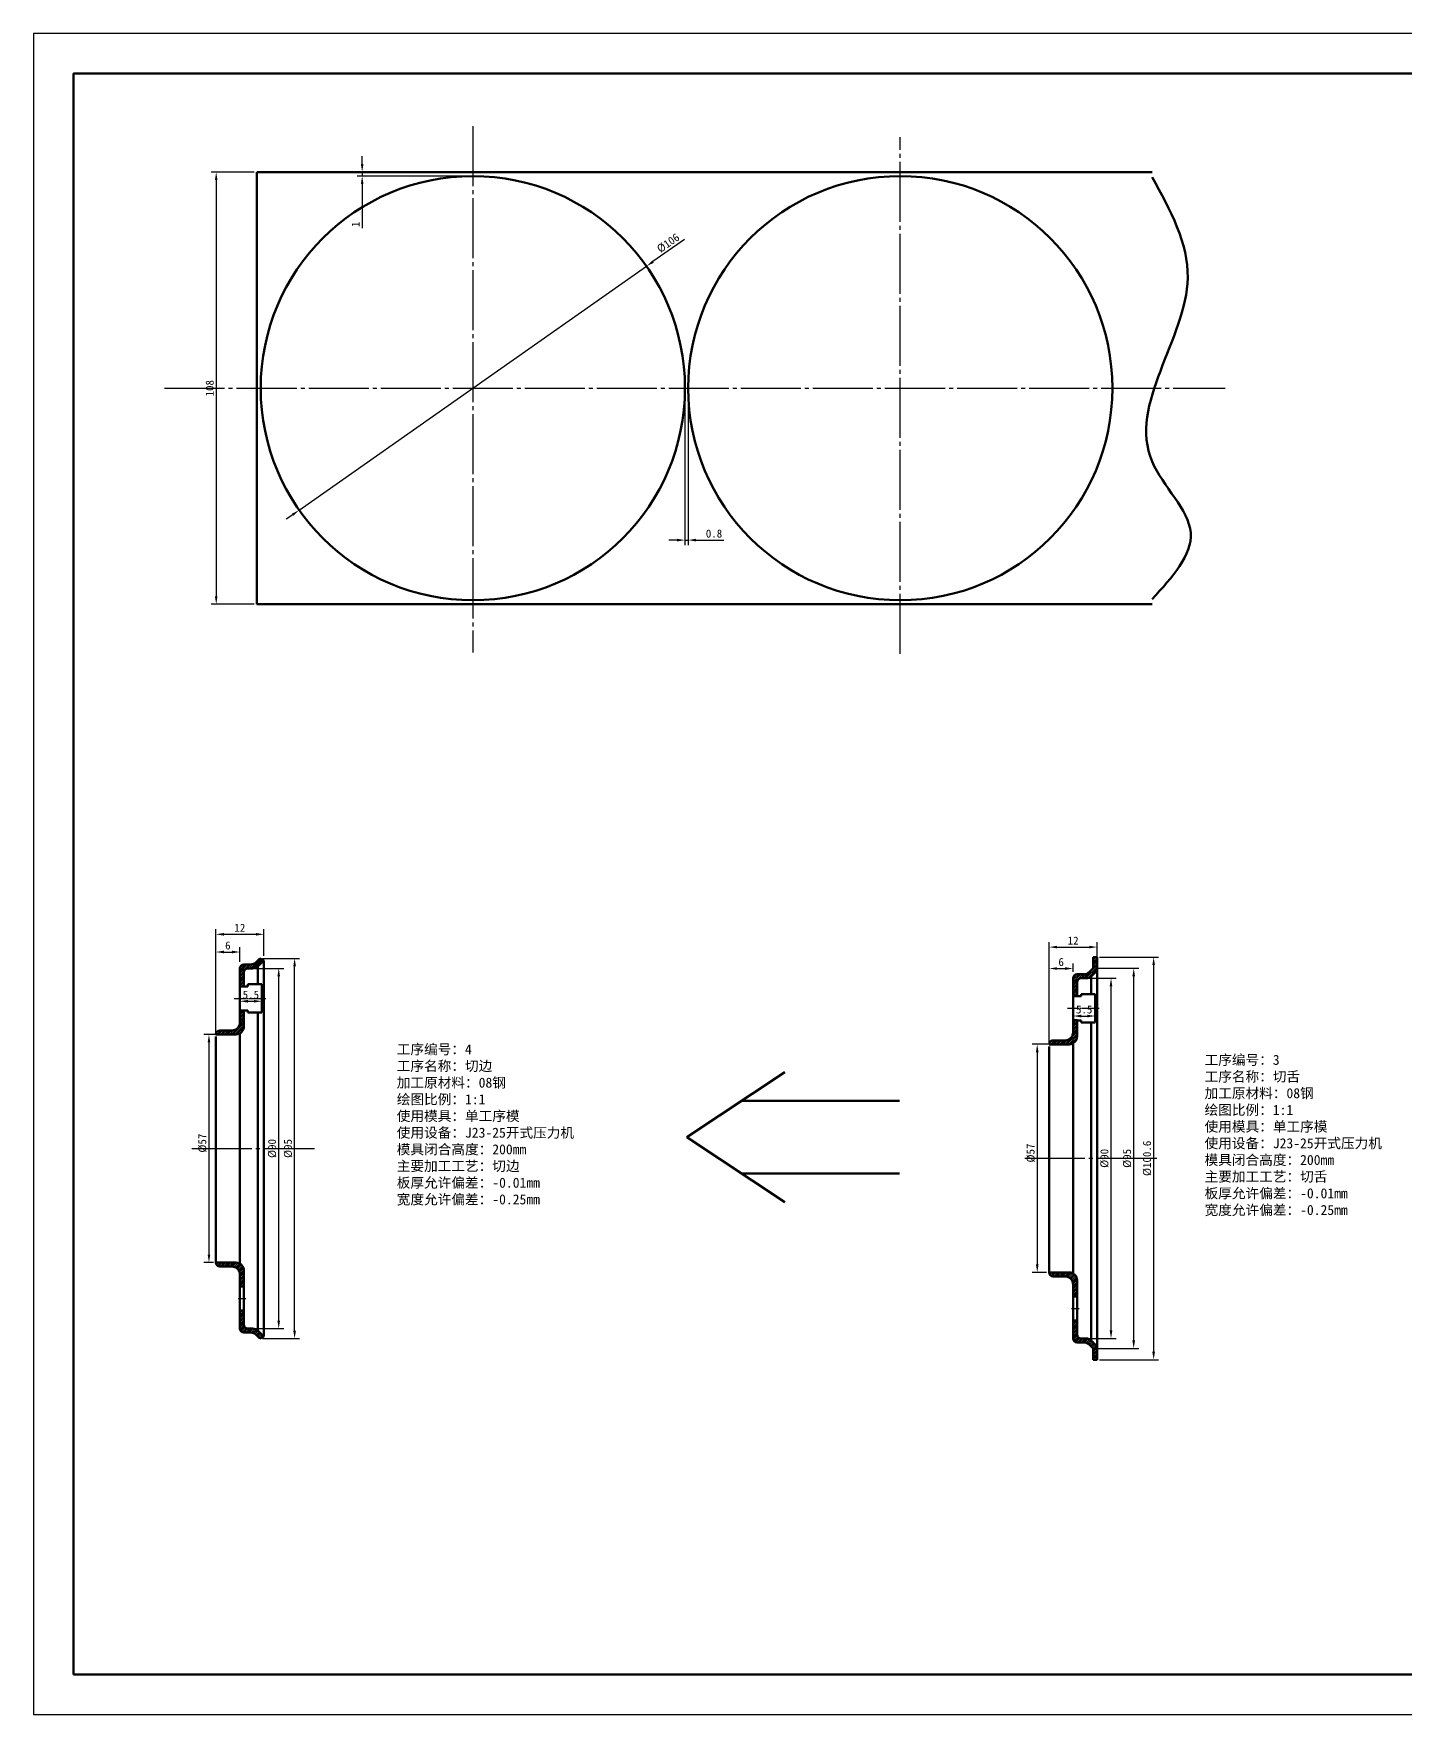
# Model space of a CAD drawing. Header units: millimetres. Extents: x 1018 to 1612, y 100 to 520.
# Drawn here: x 1018.4 to 1361.1, y 99.9 to 519.9 of the extents above; entities that cross this region are included whole.
import ezdxf
from ezdxf.enums import TextEntityAlignment as Align

# ---------------------------------------------------------------- set-up
doc = ezdxf.new("R2010")
doc.units = ezdxf.units.MM
doc.linetypes.add('点画线', pattern=[18, 15, -1, 1, -1])
for name, color, linetype in [('剖面线', 3, 'Continuous'), ('尺寸标注 @ 1', 6, 'Continuous'), ('文字', 7, 'Continuous'), ('标注', 3, 'Continuous'), ('点画线', 1, '点画线')]:
    doc.layers.add(name, color=color, linetype=linetype)
doc.layers.add('粗实线', color=7, linetype='Continuous', lineweight=50)
doc.layers.add('辅助线', color=4, linetype='Continuous', plot=False)
doc.styles.add('数字直体', font='isocp.shx')
doc.styles.add('汉字长仿宋体', font='hyswlongfangsong.ttf', dxfattribs={"width": 0.67})
doc.dimstyles.new('ISO-25', dxfattribs={"dimtxt": 2.5, "dimasz": 2.5, "dimexe": 1.25, "dimexo": 0.625, "dimtad": 1, "dimdsep": 46, "dimtxsty": 'Standard', "dimcen": 2.5, "dimadec": 0, "dimazin": 0, "dimtfac": 1, "dimtmove": 0, "dimatfit": 3, "dimfxl": 1, "dimarcsym": 0})

# ---------------------------------------------------------------- blocks, each defined once
blk = doc.blocks.new('不装订A2(带注释性)')
at = {"layer": '粗实线'}
blk.add_lwpolyline([(-574, 0), (0, 0), (0, 400), (-574, 400)], close=True, dxfattribs=at)
at = {"layer": '辅助线'}
blk.add_lwpolyline([(-584, -10), (10, -10), (10, 410), (-584, 410)], close=True, dxfattribs=at)
at = {"layer": '文字', "style": '汉字长仿宋体', "width": 0.67}
for tag, height, p in [('单位名称', 7, (-25, 47)), ('图名', 7, (-25, 28)), ('设计者', 3.5, (-162, 24.46)), ('标准化', 3.5, (-122, 24.46)), ('审核者', 3.5, (-162, 10.46)), ('质量', 3.5, (-68, 13.5)), ('工艺者', 3.5, (-162, 3.54)), ('批准者', 3.5, (-122, 3.54))]:
    blk.add_attdef(tag, text='', height=height, dxfattribs=at).set_placement(p, align=Align.MIDDLE)
at = {"layer": '文字', "style": '数字直体'}
for tag, height, p in [('45', 5, (-75, 42)), ('16.10.10', 3.5, (-148, 24.5)), ('16.10.10', 3.5, (-108, 24.5)), ('1:1', 3.5, (-56, 13.5)), ('16.10.10', 3.5, (-148, 10.5)), ('001', 5, (-25, 9)), ('16.10.10', 3.5, (-148, 3.5)), ('16.10.10', 3.5, (-108, 3.57)), ('1', 3.5, (-87.01, 4.2)), ('1', 3.5, (-63.1, 4.31))]:
    blk.add_attdef(tag, text='', height=height, dxfattribs=at).set_placement(p, align=Align.MIDDLE)
blk = doc.blocks.new('*D2')
at = {"layer": 'Defpoints', "color": 0, "transparency": 16777216}
for p in [(1074.12, 485.25), (1064, 377.25), (1074.12, 377.25)]:
    blk.add_point(p, dxfattribs=at)
at = {"layer": '标注', "color": 0, "lineweight": -2, "transparency": 16777216}
for p, q in [((1073.49, 485.25), (1062.75, 485.25)), ((1064, 483.25), (1064, 379.25)), ((1073.49, 377.25), (1062.75, 377.25))]:
    blk.add_line(p, q, dxfattribs=at)
at = {"layer": '标注', "color": 0, "transparency": 16777216}
for points in [[(1063.67, 483.25), (1064.33, 483.25), (1064, 485.25)], [(1063.67, 379.25), (1064.33, 379.25), (1064, 377.25)]]:
    blk.add_solid(points, dxfattribs=at)
at = {"layer": '标注', "color": 0, "transparency": 16777216, "insert": (1062.38, 431.25), "char_height": 2, "attachment_point": 5, "rotation": 90}
blk.add_mtext('108', dxfattribs=at)
blk = doc.blocks.new('*D3')
at = {"layer": 'Defpoints', "color": 0, "transparency": 16777216}
for p in [(1100.47, 484.25), (1128.12, 485.25), (1128.12, 484.25)]:
    blk.add_point(p, dxfattribs=at)
at = {"layer": '标注', "color": 0, "lineweight": -2, "transparency": 16777216}
for p, q in [((1100.47, 487.25), (1100.47, 489.25)), ((1127.49, 485.25), (1099.22, 485.25)), ((1127.49, 484.25), (1099.22, 484.25)), ((1100.47, 485.25), (1100.47, 484.25)), ((1100.47, 482.25), (1100.47, 471.21))]:
    blk.add_line(p, q, dxfattribs=at)
at = {"layer": '标注', "color": 0, "transparency": 16777216}
for points in [[(1100.14, 487.25), (1100.8, 487.25), (1100.47, 485.25)], [(1100.14, 482.25), (1100.8, 482.25), (1100.47, 484.25)]]:
    blk.add_solid(points, dxfattribs=at)
at = {"layer": '标注', "color": 0, "transparency": 16777216, "insert": (1098.84, 472.17), "char_height": 2, "attachment_point": 5, "rotation": 90}
blk.add_mtext('1', dxfattribs=at)
blk = doc.blocks.new('*D4')
at = {"layer": 'Defpoints', "color": 0, "transparency": 16777216}
for p in [(1171.49, 461.72), (1084.75, 400.79)]:
    blk.add_point(p, dxfattribs=at)
at = {"layer": '标注', "color": 0, "lineweight": -2, "transparency": 16777216}
for p, q in [((1180.97, 468.37), (1173.13, 462.87)), ((1084.75, 400.79), (1171.49, 461.72)), ((1083.11, 399.64), (1081.47, 398.49))]:
    blk.add_line(p, q, dxfattribs=at)
at = {"layer": '标注', "color": 0, "transparency": 16777216}
for points in [[(1172.93, 463.14), (1173.32, 462.59), (1171.49, 461.72)], [(1082.92, 399.91), (1083.3, 399.37), (1084.75, 400.79)]]:
    blk.add_solid(points, dxfattribs=at)
at = {"layer": '标注', "color": 0, "transparency": 16777216, "insert": (1176.93, 467.52), "char_height": 2, "attachment_point": 5, "rotation": 35.0831}
blk.add_mtext('%%C106', dxfattribs=at)
blk = doc.blocks.new('*D5')
at = {"layer": 'Defpoints', "color": 0, "transparency": 16777216}
for p in [(1181.12, 431.25), (1181.92, 431.25), (1181.92, 393.29)]:
    blk.add_point(p, dxfattribs=at)
at = {"layer": '标注', "color": 0, "lineweight": -2, "transparency": 16777216}
for p, q in [((1181.12, 430.63), (1181.12, 392.04)), ((1181.92, 430.63), (1181.92, 392.04)), ((1179.12, 393.29), (1177.12, 393.29)), ((1181.12, 393.29), (1181.92, 393.29)), ((1183.92, 393.29), (1190.84, 393.29))]:
    blk.add_line(p, q, dxfattribs=at)
at = {"layer": '标注', "color": 0, "transparency": 16777216}
for points in [[(1179.12, 393.62), (1179.12, 392.95), (1181.12, 393.29)], [(1183.92, 393.62), (1183.92, 392.95), (1181.92, 393.29)]]:
    blk.add_solid(points, dxfattribs=at)
at = {"layer": '标注', "color": 0, "transparency": 16777216, "insert": (1188.38, 394.91), "char_height": 2, "attachment_point": 5}
blk.add_mtext('0.8', dxfattribs=at)
blk = doc.blocks.new('*D12')
at = {"layer": 'Defpoints', "color": 0, "transparency": 16777216}
for p in [(1273.12, 267.29), (1269.14, 210.29), (1272.12, 210.29)]:
    blk.add_point(p, dxfattribs=at)
at = {"layer": '标注', "color": 0, "lineweight": -2, "transparency": 16777216}
for p, q in [((1272.49, 267.29), (1267.89, 267.29)), ((1269.14, 265.29), (1269.14, 212.29)), ((1271.49, 210.29), (1267.89, 210.29))]:
    blk.add_line(p, q, dxfattribs=at)
at = {"layer": '标注', "color": 0, "transparency": 16777216}
for points in [[(1268.81, 265.29), (1269.48, 265.29), (1269.14, 267.29)], [(1268.81, 212.29), (1269.48, 212.29), (1269.14, 210.29)]]:
    blk.add_solid(points, dxfattribs=at)
at = {"layer": '标注', "color": 0, "transparency": 16777216, "insert": (1267.52, 240.12), "char_height": 2, "attachment_point": 5, "rotation": 90}
blk.add_mtext('%%C57', dxfattribs=at)
blk = doc.blocks.new('*D13')
at = {"layer": 'Defpoints', "color": 0, "transparency": 16777216}
for p in [(1284.12, 291.59), (1284.12, 286.29), (1272.12, 266.79)]:
    blk.add_point(p, dxfattribs=at)
at = {"layer": '标注', "color": 0, "lineweight": -2, "transparency": 16777216}
for p, q in [((1272.12, 267.41), (1272.12, 292.84)), ((1274.12, 291.59), (1282.12, 291.59)), ((1284.12, 286.91), (1284.12, 292.84))]:
    blk.add_line(p, q, dxfattribs=at)
at = {"layer": '标注', "color": 0, "transparency": 16777216}
for points in [[(1274.12, 291.92), (1274.12, 291.26), (1272.12, 291.59)], [(1282.12, 291.92), (1282.12, 291.26), (1284.12, 291.59)]]:
    blk.add_solid(points, dxfattribs=at)
at = {"layer": '标注', "color": 0, "transparency": 16777216, "insert": (1278.12, 293.21), "char_height": 2, "attachment_point": 5}
blk.add_mtext('12', dxfattribs=at)
blk = doc.blocks.new('*D14')
at = {"layer": 'Defpoints', "color": 0, "transparency": 16777216}
for p in [(1278.12, 286.23), (1278.12, 284.79), (1272.12, 267.29)]:
    blk.add_point(p, dxfattribs=at)
at = {"layer": '标注', "color": 0, "lineweight": -2, "transparency": 16777216}
for p, q in [((1272.12, 267.91), (1272.12, 287.48)), ((1274.12, 286.23), (1276.12, 286.23)), ((1278.12, 285.41), (1278.12, 287.48))]:
    blk.add_line(p, q, dxfattribs=at)
at = {"layer": '标注', "color": 0, "transparency": 16777216}
for points in [[(1274.12, 286.57), (1274.12, 285.9), (1272.12, 286.23)], [(1276.12, 286.57), (1276.12, 285.9), (1278.12, 286.23)]]:
    blk.add_solid(points, dxfattribs=at)
at = {"layer": '标注', "color": 0, "transparency": 16777216, "insert": (1275.12, 287.86), "char_height": 2, "attachment_point": 5}
blk.add_mtext('6', dxfattribs=at)
blk = doc.blocks.new('*D18')
at = {"layer": 'Defpoints', "color": 0, "transparency": 16777216}
for p in [(1281.3, 283.79), (1287.58, 283.79), (1281.3, 193.79)]:
    blk.add_point(p, dxfattribs=at)
at = {"layer": '标注', "color": 0, "lineweight": -2, "transparency": 16777216}
for p, q in [((1281.92, 283.79), (1288.83, 283.79)), ((1287.58, 195.79), (1287.58, 281.79)), ((1281.92, 193.79), (1288.83, 193.79))]:
    blk.add_line(p, q, dxfattribs=at)
at = {"layer": '标注', "color": 0, "transparency": 16777216}
for points in [[(1287.24, 281.79), (1287.91, 281.79), (1287.58, 283.79)], [(1287.24, 195.79), (1287.91, 195.79), (1287.58, 193.79)]]:
    blk.add_solid(points, dxfattribs=at)
at = {"layer": '标注', "color": 0, "transparency": 16777216, "insert": (1285.95, 238.79), "char_height": 2, "attachment_point": 5, "rotation": 90}
blk.add_mtext('%%C90', dxfattribs=at)
blk = doc.blocks.new('*D15')
at = {"layer": 'Defpoints', "color": 0, "transparency": 16777216}
for p in [(1283.11, 286.29), (1293.25, 286.29), (1283.11, 191.29)]:
    blk.add_point(p, dxfattribs=at)
at = {"layer": '标注', "color": 0, "lineweight": -2, "transparency": 16777216}
for p, q in [((1283.74, 286.29), (1294.5, 286.29)), ((1293.25, 193.29), (1293.25, 284.29)), ((1283.74, 191.29), (1294.5, 191.29))]:
    blk.add_line(p, q, dxfattribs=at)
at = {"layer": '标注', "color": 0, "transparency": 16777216}
for points in [[(1292.91, 284.29), (1293.58, 284.29), (1293.25, 286.29)], [(1292.91, 193.29), (1293.58, 193.29), (1293.25, 191.29)]]:
    blk.add_solid(points, dxfattribs=at)
at = {"layer": '标注', "color": 0, "transparency": 16777216, "insert": (1291.62, 238.79), "char_height": 2, "attachment_point": 5, "rotation": 90}
blk.add_mtext('%%C95', dxfattribs=at)
blk = doc.blocks.new('*D16')
at = {"layer": 'Defpoints', "color": 0, "transparency": 16777216}
for p in [(1284.11, 289.09), (1284.11, 188.49), (1298.23, 188.49)]:
    blk.add_point(p, dxfattribs=at)
at = {"layer": '标注', "color": 0, "lineweight": -2, "transparency": 16777216}
for p, q in [((1284.74, 289.09), (1299.48, 289.09)), ((1298.23, 287.09), (1298.23, 190.49)), ((1284.74, 188.49), (1299.48, 188.49))]:
    blk.add_line(p, q, dxfattribs=at)
at = {"layer": '标注', "color": 0, "transparency": 16777216}
for points in [[(1297.89, 287.09), (1298.56, 287.09), (1298.23, 289.09)], [(1297.89, 190.49), (1298.56, 190.49), (1298.23, 188.49)]]:
    blk.add_solid(points, dxfattribs=at)
at = {"layer": '标注', "color": 0, "transparency": 16777216, "insert": (1296.6, 238.79), "char_height": 2, "attachment_point": 5, "rotation": 90}
blk.add_mtext('%%C100.6', dxfattribs=at)
blk = doc.blocks.new('*D17')
at = {"layer": 'Defpoints', "color": 0, "transparency": 16777216}
for p in [(1278.12, 276.29), (1283.62, 276.29), (1283.62, 274.36)]:
    blk.add_point(p, dxfattribs=at)
at = {"layer": '标注', "color": 0, "lineweight": -2, "transparency": 16777216}
for p, q in [((1278.12, 275.66), (1278.12, 273.11)), ((1280.12, 274.36), (1281.62, 274.36)), ((1283.62, 275.66), (1283.62, 273.11))]:
    blk.add_line(p, q, dxfattribs=at)
at = {"layer": '标注', "color": 0, "transparency": 16777216}
for points in [[(1280.12, 274.69), (1280.12, 274.02), (1278.12, 274.36)], [(1281.62, 274.69), (1281.62, 274.02), (1283.62, 274.36)]]:
    blk.add_solid(points, dxfattribs=at)
at = {"layer": '标注', "color": 0, "transparency": 16777216, "insert": (1280.87, 275.98), "char_height": 2, "attachment_point": 5}
blk.add_mtext('5.5', dxfattribs=at)
blk = doc.blocks.new('*D19')
at = {"layer": 'Defpoints', "color": 0, "transparency": 16777216}
for p in [(1064.91, 269.76), (1062.19, 212.76), (1063.91, 212.76)]:
    blk.add_point(p, dxfattribs=at)
at = {"layer": '标注', "color": 0, "lineweight": -2, "transparency": 16777216}
for p, q in [((1064.29, 269.76), (1060.94, 269.76)), ((1062.19, 267.76), (1062.19, 214.76)), ((1063.29, 212.76), (1060.94, 212.76))]:
    blk.add_line(p, q, dxfattribs=at)
at = {"layer": '标注', "color": 0, "transparency": 16777216}
for points in [[(1061.86, 267.76), (1062.52, 267.76), (1062.19, 269.76)], [(1061.86, 214.76), (1062.52, 214.76), (1062.19, 212.76)]]:
    blk.add_solid(points, dxfattribs=at)
at = {"layer": '标注', "color": 0, "transparency": 16777216, "insert": (1060.56, 242.6), "char_height": 2, "attachment_point": 5, "rotation": 90}
blk.add_mtext('%%C57', dxfattribs=at)
blk = doc.blocks.new('*D20')
at = {"layer": 'Defpoints', "color": 0, "transparency": 16777216}
for p in [(1075.91, 294.78), (1075.91, 288.76), (1063.91, 269.26)]:
    blk.add_point(p, dxfattribs=at)
at = {"layer": '标注', "color": 0, "lineweight": -2, "transparency": 16777216}
for p, q in [((1063.91, 269.89), (1063.91, 296.03)), ((1065.91, 294.78), (1073.91, 294.78)), ((1075.91, 289.39), (1075.91, 296.03))]:
    blk.add_line(p, q, dxfattribs=at)
at = {"layer": '标注', "color": 0, "transparency": 16777216}
for points in [[(1065.91, 295.12), (1065.91, 294.45), (1063.91, 294.78)], [(1073.91, 295.12), (1073.91, 294.45), (1075.91, 294.78)]]:
    blk.add_solid(points, dxfattribs=at)
at = {"layer": '标注', "color": 0, "transparency": 16777216, "insert": (1069.91, 296.41), "char_height": 2, "attachment_point": 5}
blk.add_mtext('12', dxfattribs=at)
blk = doc.blocks.new('*D21')
at = {"layer": 'Defpoints', "color": 0, "transparency": 16777216}
for p in [(1069.91, 290.36), (1069.91, 287.26), (1063.91, 269.76)]:
    blk.add_point(p, dxfattribs=at)
at = {"layer": '标注', "color": 0, "lineweight": -2, "transparency": 16777216}
for p, q in [((1063.91, 270.39), (1063.91, 291.61)), ((1065.91, 290.36), (1067.91, 290.36)), ((1069.91, 287.89), (1069.91, 291.61))]:
    blk.add_line(p, q, dxfattribs=at)
at = {"layer": '标注', "color": 0, "transparency": 16777216}
for points in [[(1065.91, 290.7), (1065.91, 290.03), (1063.91, 290.36)], [(1067.91, 290.7), (1067.91, 290.03), (1069.91, 290.36)]]:
    blk.add_solid(points, dxfattribs=at)
at = {"layer": '标注', "color": 0, "transparency": 16777216, "insert": (1066.91, 291.99), "char_height": 2, "attachment_point": 5}
blk.add_mtext('6', dxfattribs=at)
blk = doc.blocks.new('*D22')
at = {"layer": 'Defpoints', "color": 0, "transparency": 16777216}
for p in [(1073.09, 286.26), (1079.62, 286.26), (1073.09, 196.26)]:
    blk.add_point(p, dxfattribs=at)
at = {"layer": '标注', "color": 0, "lineweight": -2, "transparency": 16777216}
for p, q in [((1073.72, 286.26), (1080.87, 286.26)), ((1079.62, 198.26), (1079.62, 284.26)), ((1073.72, 196.26), (1080.87, 196.26))]:
    blk.add_line(p, q, dxfattribs=at)
at = {"layer": '标注', "color": 0, "transparency": 16777216}
for points in [[(1079.28, 284.26), (1079.95, 284.26), (1079.62, 286.26)], [(1079.28, 198.26), (1079.95, 198.26), (1079.62, 196.26)]]:
    blk.add_solid(points, dxfattribs=at)
at = {"layer": '标注', "color": 0, "transparency": 16777216, "insert": (1077.99, 241.26), "char_height": 2, "attachment_point": 5, "rotation": 90}
blk.add_mtext('%%C90', dxfattribs=at)
blk = doc.blocks.new('*D23')
at = {"layer": 'Defpoints', "color": 0, "transparency": 16777216}
for p in [(1074.91, 288.76), (1083.59, 288.76), (1074.91, 193.76)]:
    blk.add_point(p, dxfattribs=at)
at = {"layer": '标注', "color": 0, "lineweight": -2, "transparency": 16777216}
for p, q in [((1075.54, 288.76), (1084.84, 288.76)), ((1083.59, 195.76), (1083.59, 286.76)), ((1075.54, 193.76), (1084.84, 193.76))]:
    blk.add_line(p, q, dxfattribs=at)
at = {"layer": '标注', "color": 0, "transparency": 16777216}
for points in [[(1083.26, 286.76), (1083.92, 286.76), (1083.59, 288.76)], [(1083.26, 195.76), (1083.92, 195.76), (1083.59, 193.76)]]:
    blk.add_solid(points, dxfattribs=at)
at = {"layer": '标注', "color": 0, "transparency": 16777216, "insert": (1081.96, 241.26), "char_height": 2, "attachment_point": 5, "rotation": 90}
blk.add_mtext('%%C95', dxfattribs=at)
blk = doc.blocks.new('*D24')
at = {"layer": 'Defpoints', "color": 0, "transparency": 16777216}
for p in [(1075.41, 278.05), (1069.91, 275.76), (1075.41, 275.76)]:
    blk.add_point(p, dxfattribs=at)
at = {"layer": '标注', "color": 0, "lineweight": -2, "transparency": 16777216}
for p, q in [((1069.91, 276.39), (1069.91, 279.3)), ((1071.91, 278.05), (1073.41, 278.05)), ((1075.41, 276.39), (1075.41, 279.3))]:
    blk.add_line(p, q, dxfattribs=at)
at = {"layer": '标注', "color": 0, "transparency": 16777216}
for points in [[(1071.91, 278.39), (1071.91, 277.72), (1069.91, 278.05)], [(1073.41, 278.39), (1073.41, 277.72), (1075.41, 278.05)]]:
    blk.add_solid(points, dxfattribs=at)
at = {"layer": '标注', "color": 0, "transparency": 16777216, "insert": (1072.66, 279.68), "char_height": 2, "attachment_point": 5}
blk.add_mtext('5.5', dxfattribs=at)

msp = doc.modelspace()

# ---------------------------------------------------------------- hatches: boundary and pattern name
at = {"layer": '剖面线', "ltscale": 0.05}
h = msp.add_hatch(dxfattribs=at)
h.set_pattern_fill('ANSI31', color=256, scale=0.1)
h.set_pattern_definition([(45, (-1728.56485, -1455.20363), (-0.224506403, 0.224506403), [])])
h.paths.add_polyline_path([(1067.912, 270.761), (1064.912, 270.761, 0.4142136), (1063.912, 269.761), (1064.912, 269.761), (1068.912, 269.761, 0.4142136), (1070.912, 271.761), (1070.912, 275.761), (1069.912, 275.761), (1069.912, 272.761, -0.4142136)])
h.paths.add_polyline_path([(1071.912, 286.261), (1073.093, 286.261, 0.1969507), (1074.496, 286.836), (1075.912, 288.231), (1074.91, 288.761), (1073.998, 287.847, -0.1990802), (1072.583, 287.261), (1070.912, 287.261, 0.4142136), (1069.912, 286.261), (1069.912, 281.761), (1070.912, 281.761), (1070.912, 285.261, -0.4142136)])
h.paths.add_polyline_path([(1069.912, 206.761), (1070.912, 206.761), (1070.912, 210.761, 0.4142136), (1068.912, 212.761), (1064.912, 212.761), (1063.912, 212.761, 0.4142136), (1064.912, 211.761), (1067.912, 211.761, -0.4142136), (1069.912, 209.761)])
h.paths.add_polyline_path([(1070.912, 200.761), (1069.912, 200.761), (1069.912, 196.261, 0.4142136), (1070.912, 195.261), (1072.583, 195.261, -0.1990802), (1073.998, 194.674), (1074.91, 193.761), (1075.912, 194.291), (1074.496, 195.686, 0.1969507), (1073.093, 196.261), (1071.912, 196.261, -0.4142136), (1070.912, 197.261)])
at = {"layer": '剖面线'}
h = msp.add_hatch(dxfattribs=at)
h.set_pattern_fill('ANSI31', color=256, scale=0.1)
h.set_pattern_definition([(45, (528.9838, -247.16254), (-0.2245064, 0.2245064), [])])
h.paths.add_polyline_path([(1279.115, 269.287), (1279.115, 273.287), (1278.115, 273.287), (1278.115, 270.287, -0.4142136), (1276.115, 268.287), (1273.115, 268.287, 0.4142136), (1272.115, 267.287), (1273.115, 267.287), (1277.115, 267.287, 0.4142136)])
h.paths.add_polyline_path([(1279.115, 282.787, -0.4142136), (1280.115, 283.787), (1281.296, 283.787, 0.1969507), (1282.699, 284.362), (1284.115, 285.757), (1284.113, 289.087), (1283.113, 289.087), (1283.113, 286.287), (1282.201, 285.374, -0.1990802), (1280.786, 284.787), (1279.115, 284.787, 0.4142136), (1278.115, 283.787), (1278.115, 279.287), (1279.115, 279.287)])
h.paths.add_polyline_path([(1279.115, 208.287, 0.4142136), (1277.115, 210.287), (1273.115, 210.287), (1272.115, 210.287, 0.4142136), (1273.115, 209.287), (1276.115, 209.287, -0.4142136), (1278.115, 207.287), (1278.115, 204.287), (1279.115, 204.287)])
h.paths.add_polyline_path([(1281.296, 193.787), (1280.115, 193.787, -0.4142136), (1279.115, 194.787), (1279.115, 198.287), (1278.115, 198.287), (1278.115, 193.787, 0.4142136), (1279.115, 192.787), (1280.786, 192.787, -0.1990802), (1282.201, 192.2), (1283.113, 191.287), (1283.113, 188.487), (1284.113, 188.487), (1284.115, 191.817), (1282.699, 193.212, 0.1969507)])

# ---------------------------------------------------------------- linework, layer by layer
at = {"layer": '点画线'}
for p, q in [((1128.119, 496.736), (1128.119, 365.195)), ((1234.919, 364.832), (1234.919, 493.977)), ((1051.104, 431.253), (1316.074, 431.253)), ((1057.915, 241.261), (1088.588, 241.261)), ((1299.059, 238.787), (1265.415, 238.787))]:
    msp.add_line(p, q, dxfattribs=at)
at = {"layer": '点画线', "ltscale": 0.2}
for p, q in [((1068.485, 278.761), (1076.411, 278.761)), ((1276.688, 276.287), (1284.614, 276.287))]:
    msp.add_line(p, q, dxfattribs=at)
at = {"layer": '点画线', "ltscale": 0.02}
for p, q in [((1069.515, 203.761), (1071.433, 203.761)), ((1277.719, 201.287), (1279.636, 201.287))]:
    msp.add_line(p, q, dxfattribs=at)
at = {"layer": '粗实线', "ltscale": 0.05}
for p, q in [((1074.119, 431.253), (1074.119, 485.253)), ((1074.119, 485.253), (1297.851, 485.253)), ((1074.119, 431.253), (1074.119, 377.253)), ((1074.119, 377.253), (1297.851, 377.253)), ((1069.912, 281.761), (1069.912, 286.261)), ((1070.912, 287.261), (1072.583, 287.261)), ((1071.912, 286.261), (1073.093, 286.261)), ((1073.998, 287.847), (1074.91, 288.761)), ((1074.496, 286.836), (1075.912, 288.231)), ((1075.912, 288.231), (1074.91, 288.761)), ((1075.912, 241.261), (1075.912, 288.231)), ((1282.201, 285.374), (1283.113, 286.287)), ((1282.699, 284.362), (1284.115, 285.757)), ((1284.115, 238.787), (1284.115, 285.757)), ((1069.912, 272.761), (1069.912, 281.761)), ((1070.912, 281.761), (1070.912, 285.261)), ((1278.115, 279.287), (1278.115, 283.787)), ((1279.115, 284.787), (1280.786, 284.787)), ((1279.115, 279.287), (1279.115, 282.787)), ((1280.115, 283.787), (1281.296, 283.787)), ((1278.115, 270.287), (1278.115, 279.287)), ((1064.912, 269.761), (1063.912, 269.761)), ((1064.912, 270.761), (1067.912, 270.761)), ((1069.912, 270.029), (1069.912, 212.493)), ((1273.115, 267.287), (1272.115, 267.287)), ((1273.115, 268.287), (1276.115, 268.287)), ((1278.115, 267.555), (1278.115, 210.019)), ((1075.912, 241.261), (1075.912, 194.291)), ((1284.115, 238.787), (1284.115, 191.817)), ((1064.912, 212.761), (1063.912, 212.761)), ((1064.912, 211.761), (1067.912, 211.761)), ((1273.115, 210.287), (1272.115, 210.287)), ((1069.912, 209.761), (1069.912, 200.761)), ((1273.115, 209.287), (1276.115, 209.287)), ((1278.115, 207.287), (1278.115, 198.287)), ((1069.912, 200.761), (1069.912, 196.261)), ((1070.912, 200.761), (1070.912, 197.261)), ((1278.115, 198.287), (1278.115, 193.787)), ((1279.115, 198.287), (1279.115, 194.787)), ((1070.912, 195.261), (1072.583, 195.261)), ((1071.912, 196.261), (1073.093, 196.261)), ((1073.998, 194.674), (1074.91, 193.761)), ((1074.496, 195.686), (1075.912, 194.291)), ((1075.912, 194.291), (1074.91, 193.761)), ((1280.115, 193.787), (1281.296, 193.787)), ((1282.699, 193.212), (1284.115, 191.817)), ((1279.115, 192.787), (1280.786, 192.787)), ((1282.201, 192.2), (1283.113, 191.287))]:
    msp.add_line(p, q, dxfattribs=at)
at = {"layer": '粗实线'}
for p, q in [((1074.412, 282.304), (1074.412, 286.801)), ((1283.113, 286.287), (1283.113, 289.087)), ((1283.113, 289.087), (1284.113, 289.087)), ((1284.113, 289.087), (1284.115, 285.757)), ((1069.912, 281.761), (1070.912, 281.761)), ((1070.912, 281.761), (1071.912, 281.761)), ((1075.412, 282.304), (1071.912, 282.304)), ((1071.912, 282.304), (1071.912, 281.761)), ((1075.412, 282.304), (1075.412, 275.217)), ((1282.615, 279.831), (1282.615, 284.284)), ((1278.115, 279.287), (1279.115, 279.287)), ((1279.115, 279.287), (1280.115, 279.287)), ((1283.615, 279.831), (1280.115, 279.831)), ((1280.115, 279.831), (1280.115, 279.287)), ((1283.615, 279.831), (1283.615, 272.743)), ((1070.912, 275.761), (1069.912, 275.761)), ((1070.912, 275.761), (1070.912, 271.761)), ((1071.912, 275.717), (1070.912, 275.717)), ((1071.912, 275.217), (1071.912, 275.717)), ((1075.412, 275.217), (1071.912, 275.217)), ((1074.412, 241.261), (1074.412, 275.217)), ((1279.115, 273.287), (1278.115, 273.287)), ((1279.115, 273.287), (1279.115, 269.287)), ((1280.115, 273.243), (1279.115, 273.243)), ((1280.115, 272.743), (1280.115, 273.243)), ((1063.912, 241.261), (1063.912, 269.261)), ((1064.912, 269.761), (1068.912, 269.761)), ((1283.615, 272.743), (1280.115, 272.743)), ((1282.615, 238.787), (1282.615, 272.743)), ((1272.115, 238.787), (1272.115, 266.787)), ((1273.115, 267.287), (1277.115, 267.287)), ((1206.078, 260.335), (1181.567, 244.081)), ((1234.707, 253.185), (1195.296, 253.185)), ((1206.078, 227.827), (1181.567, 244.081)), ((1063.912, 241.261), (1063.912, 213.261)), ((1074.412, 241.261), (1074.412, 195.764)), ((1272.115, 238.787), (1272.115, 210.787)), ((1282.615, 238.787), (1282.615, 193.212)), ((1234.707, 234.977), (1195.296, 234.977)), ((1063.912, 212.761), (1063.912, 213.261)), ((1064.912, 212.761), (1068.912, 212.761)), ((1070.912, 206.761), (1070.912, 210.761)), ((1272.115, 210.287), (1272.115, 210.787)), ((1273.115, 210.287), (1277.115, 210.287)), ((1070.912, 206.761), (1069.912, 206.761)), ((1070.912, 206.761), (1069.912, 206.761)), ((1070.912, 206.761), (1070.912, 200.585)), ((1279.115, 204.287), (1279.115, 208.287)), ((1279.115, 204.287), (1278.115, 204.287)), ((1279.115, 204.287), (1278.115, 204.287)), ((1279.115, 204.287), (1279.115, 198.287)), ((1069.912, 200.761), (1070.912, 200.761)), ((1070.912, 200.761), (1069.912, 200.761)), ((1278.115, 198.287), (1279.115, 198.287)), ((1279.115, 198.287), (1278.115, 198.287)), ((1283.113, 191.287), (1283.113, 188.487)), ((1284.113, 188.487), (1284.115, 191.817)), ((1283.113, 188.487), (1284.113, 188.487))]:
    msp.add_line(p, q, dxfattribs=at)
for centre in [(1128.119, 431.253), (1234.919, 431.253)]:
    msp.add_circle(centre, 53, dxfattribs=at)
at = {"layer": '粗实线', "ltscale": 0.05}
for centre, radius, start, end in [((1070.912, 286.261), 1, 90, 180), ((1071.912, 285.261), 1, 90, 180), ((1072.583, 289.261), 2, 270, 315.037), ((1073.093, 288.261), 2, 270, 314.56737), ((1279.115, 283.787), 1, 90, 180), ((1280.115, 282.787), 1, 90, 180), ((1280.786, 286.787), 2, 270, 315.037), ((1281.296, 285.787), 2, 270, 314.56737), ((1064.912, 269.761), 1, 90, 180), ((1067.912, 272.761), 2, 270, 0), ((1276.115, 270.287), 2, 270, 0), ((1273.115, 267.287), 1, 90, 180), ((1064.912, 212.761), 1, 180, 270), ((1067.912, 209.761), 2, 0, 90), ((1273.115, 210.287), 1, 180, 270), ((1276.115, 207.287), 2, 0, 90), ((1070.912, 196.261), 1, 180, 270), ((1071.912, 197.261), 1, 180, 270), ((1072.583, 193.261), 2, 44.963, 90), ((1073.093, 194.261), 2, 45.43263, 90), ((1279.115, 193.787), 1, 180, 270), ((1280.115, 194.787), 1, 180, 270), ((1281.296, 191.787), 2, 45.43263, 90), ((1280.786, 190.787), 2, 44.963, 90)]:
    msp.add_arc(centre, radius, start, end, dxfattribs=at)
at = {"layer": '粗实线'}
for centre, start, end in [((1068.912, 271.761), 270, 0), ((1277.115, 269.287), 270, 0), ((1068.912, 210.761), 360, 90), ((1277.115, 208.287), 360, 90)]:
    msp.add_arc(centre, 2, start, end, dxfattribs=at)
at = {"layer": '粗实线', "ltscale": 0.05}
msp.add_spline([(1297.851, 484.003), (1306.75, 458.843), (1297.851, 412.896), (1307.492, 395.11), (1297.851, 378.503)], degree=3, dxfattribs=at)

# ---------------------------------------------------------------- block references
at = {"layer": '尺寸标注 @ 1'}
msp.add_blockref('不装订A2(带注释性)', (1602.378, 109.853), dxfattribs=at)

# ---------------------------------------------------------------- texts
at = {"layer": '文字', "char_height": 2.5, "attachment_point": 1}
for s, width, insert in [('{\\fSimSun|b0|i0|c134|p2;工序编号：}4\\P{\\fSimSun|b0|i0|c134|p2;工序名称：切边}\\P{\\fSimSun|b0|i0|c134|p2;加工原材料：}08{\\fSimSun|b0|i0|c134|p2;钢}\\P{\\fSimSun|b0|i0|c134|p2;绘图比例：}1{\\fSimSun|b0|i0|c134|p2;:1^J使用模具：单工序模\\P使用设备：J23-25开式压力机\\P模具闭合高度：200mm\\P主要加工工艺：切边\\P板厚允许偏差：-0.01mm\\P宽度允许偏差：-0.25mm}', 54.25433, (1109.112, 267.307)), ('{\\fSimSun|b0|i0|c134|p2;工序编号：}3\\P{\\fSimSun|b0|i0|c134|p2;工序名称：切舌}\\P{\\fSimSun|b0|i0|c134|p2;加工原材料：}08{\\fSimSun|b0|i0|c134|p2;钢}\\P{\\fSimSun|b0|i0|c134|p2;绘图比例：}1{\\fSimSun|b0|i0|c134|p2;:1\\P使用模具：单工序模\\P使用设备：J23-25开式压力机\\P模具闭合高度：200mm\\P主要加工工艺：切舌\\P板厚允许偏差：-0.01mm\\P宽度允许偏差：-0.25mm}', 71.73054, (1310.955, 264.663))]:
    msp.add_mtext_dynamic_manual_height_columns(s, width=width, gutter_width=12.5, heights=[0], dxfattribs=dict(at, insert=insert))

# ---------------------------------------------------------------- dimensions: what is measured, and where the dimension line sits
at = {"layer": '标注'}
for base, p1, p2, text, picture, middle in [((1100.469, 484.253), (1128.119, 485.253), (1128.119, 484.253), '1', '*D3', (1100.469, 472.17)), ((1079.616, 286.261), (1073.093, 196.261), (1073.093, 286.261), '%%C90', '*D22', (1079.616, 241.261)), ((1083.589, 288.761), (1074.91, 193.761), (1074.91, 288.761), '%%C95', '*D23', (1083.589, 241.261)), ((1293.245, 286.287), (1283.113, 191.287), (1283.113, 286.287), '%%C95', '*D15', (1293.245, 238.787)), ((1298.227, 188.487), (1284.113, 289.087), (1284.113, 188.487), '%%C100.6', '*D16', (1298.227, 238.787)), ((1287.578, 283.787), (1281.296, 193.787), (1281.296, 283.787), '%%C90', '*D18', (1287.578, 238.787)), ((1062.189, 212.761), (1064.912, 269.761), (1063.912, 212.761), '%%C57', '*D19', (1062.189, 242.599)), ((1269.142, 210.287), (1273.115, 267.287), (1272.115, 210.287), '%%C57', '*D12', (1269.142, 240.125))]:
    dim = msp.add_linear_dim(base=base, p1=p1, p2=p2, angle=90, text=text, dimstyle='ISO-25', override={"dimtxt": 2, "dimasz": 2}, dxfattribs=at)
    dim.commit()
    dim.dimension.update_dxf_attribs({"geometry": picture, "text_midpoint": middle, "dimtype": 160})
dim = msp.add_linear_dim(base=(1064, 377.253), p1=(1074.119, 485.253), p2=(1074.119, 377.253), angle=90, text='108', dimstyle='ISO-25', override={"dimtxt": 2, "dimasz": 2}, dxfattribs=at)
dim.commit()
dim.dimension.update_dxf_attribs({"geometry": '*D2', "text_midpoint": (1062.375, 431.253)})
dim = msp.add_diameter_dim_2p(p1=(1084.748, 400.791), p2=(1171.49, 461.715), text='%%C106', dimstyle='ISO-25', override={"dimtxt": 2, "dimasz": 2}, dxfattribs=at)
dim.commit()
dim.dimension.update_dxf_attribs({"geometry": '*D4', "text_midpoint": (1176.932, 467.524)})
dim = msp.add_linear_dim(base=(1181.919, 393.288), p1=(1181.119, 431.253), p2=(1181.919, 431.253), text='0.8', dimstyle='ISO-25', override={"dimtxt": 2, "dimasz": 2}, dxfattribs=at)
dim.commit()
dim.dimension.update_dxf_attribs({"geometry": '*D5', "text_midpoint": (1188.377, 394.913)})
for base, p1, p2, text, picture, middle in [((1075.912, 294.785), (1063.912, 269.261), (1075.912, 288.761), '12', '*D20', (1069.912, 294.785)), ((1284.115, 291.59), (1272.115, 266.787), (1284.115, 286.287), '12', '*D13', (1278.115, 291.59)), ((1069.912, 290.363), (1063.912, 269.761), (1069.912, 287.261), '6', '*D21', (1066.912, 290.363)), ((1278.115, 286.234), (1272.115, 267.287), (1278.115, 284.787), '6', '*D14', (1275.115, 286.234)), ((1075.412, 278.054), (1069.912, 275.761), (1075.412, 275.761), '5.5', '*D24', (1072.662, 278.054)), ((1283.615, 274.357), (1278.115, 276.287), (1283.615, 276.287), '5.5', '*D17', (1280.865, 274.357))]:
    dim = msp.add_linear_dim(base=base, p1=p1, p2=p2, text=text, dimstyle='ISO-25', override={"dimtxt": 2, "dimasz": 2}, dxfattribs=at)
    dim.commit()
    dim.dimension.update_dxf_attribs({"geometry": picture, "text_midpoint": middle, "dimtype": 160})

doc.saveas('drawing.dxf')
